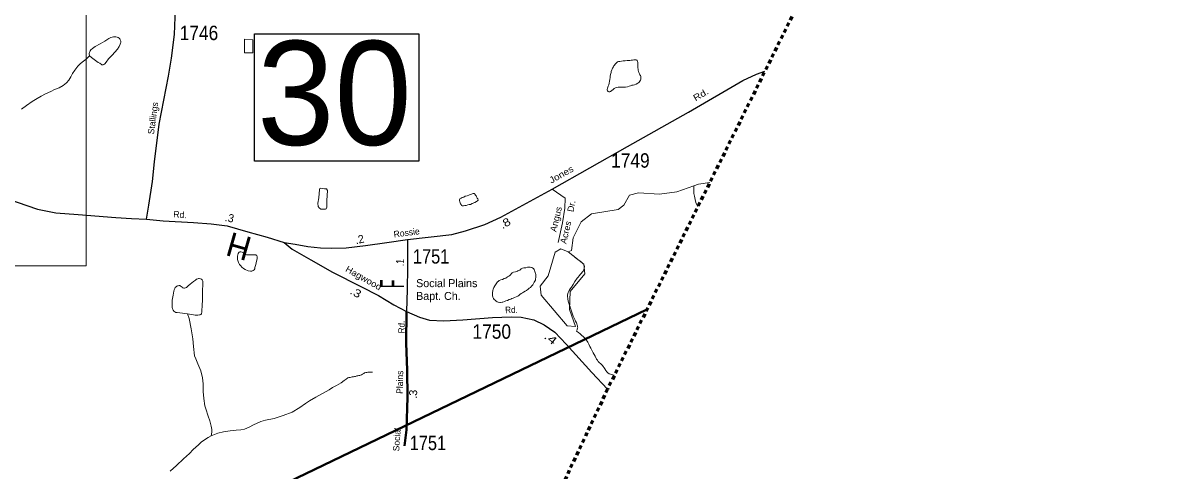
# Model space of a CAD drawing. Extents: x 649378 to 698944, y 229673 to 279958.
# Drawn here: x 676358 to 679955, y 232293 to 233692 of the extents above; entities that cross this region are included whole.
import ezdxf
from ezdxf.enums import TextEntityAlignment as Align

# ---------------------------------------------------------------- set-up
doc = ezdxf.new("R2010")
doc.units = 0
doc.header["$LTSCALE"] = 8
doc.linetypes.add('SHORT_DASHED', pattern=[2.7, 1.5, -1.2])
for name, color, linetype, lineweight in [('10', 7, 'Continuous', 40), ('11', 7, 'Continuous', 40), ('17', 7, 'Continuous', 40), ('22', 7, 'Continuous', 40), ('31', 7, 'Continuous', 53), ('32', 7, 'Continuous', 25), ('35', 7, 'Continuous', 13), ('52', 7, 'SHORT_DASHED', 60), ('56', 7, 'Continuous', 13), ('59', 7, 'Continuous', 13), ('60', 7, 'Continuous', 13), ('62', 7, 'Continuous', 13), ('63', 7, 'Continuous', 13)]:
    doc.layers.add(name, color=color, linetype=linetype, lineweight=lineweight)
doc.layers.add('8', color=7, linetype='Continuous')

msp = doc.modelspace()

# ---------------------------------------------------------------- linework, layer by layer
at = {"layer": '31', "lineweight": 25}
msp.add_lwpolyline([(677081.393, 233659.148), (677595.342, 233659.148), (677595.342, 233260.45), (677081.393, 233260.45)], close=True, dxfattribs=at)
at = {"layer": '32'}
for points in [[(676743.995, 233079.05), (676751.653, 233123.757), (676762.501, 233197.204), (676769.307, 233258.517), (676783.559, 233376.246), (676812.699, 233526.76), (676822.484, 233582.537), (676831.206, 233656.836), (676834.609, 233737.735), (676836.524, 233777.546), (676836.524, 233830.343), (676833.333, 233865.044), (676820.145, 233911.88), (676799.725, 233954.459), (676782.495, 234022.371), (676777.39, 234066.652), (676774.2, 234118.385), (676772.924, 234171.182), (676771.72, 234189.392)], [(677559.748, 233016.144), (677697.583, 233031.898), (677740.551, 233043.394), (677801.174, 233063.193), (677851.373, 233085.334), (678011.757, 233173.046), (678246.802, 233306.529), (678437.747, 233413.574), (678607.559, 233513.035), (678649.676, 233533.046), (678676.484, 233542.17)], [(675565.559, 233428.934), (675592.072, 233407.333), (675663.968, 233354.961), (675710.978, 233329.627), (675765.006, 233306.635), (675823.714, 233288.752), (675920.377, 233260.859), (676096.408, 233207.427), (676241.902, 233166.126), (676403.774, 233110.561), (676460.355, 233099.491), (676530.549, 233093.956), (676647.752, 233084.376), (676696.675, 233081.821), (676743.995, 233079.05)], [(676743.995, 233079.05), (676796.011, 233074.371), (676891.305, 233069.261), (676946.397, 233064.79), (676995.746, 233058.404), (677060.835, 233040.095), (677121.032, 233022.851), (677173.784, 233006.245)], [(677173.784, 233006.245), (677208.456, 233001.349), (677248.446, 232993.684), (677287.159, 232990.278), (677322.469, 232988.575), (677367.351, 232989.639), (677428.611, 232997.303), (677494.977, 233007.096), (677559.748, 233016.144)], [(677173.784, 233006.245), (677198.878, 232985.631), (677257.586, 232952.42), (677325.228, 232914.099), (677413.503, 232869.605), (677468.383, 232841.503), (677516.881, 232812.123), (677556.444, 232790.621)], [(677559.748, 233016.144), (677559.535, 232928.22), (677558.678, 232859.492), (677556.444, 232790.621)], [(677556.444, 232790.621), (677596.966, 232773.058), (677628.448, 232764.329), (677673.542, 232761.349), (677732.676, 232764.755), (677825.631, 232772.632), (677883.488, 232774.761), (677914.97, 232773.484), (677954.108, 232764.542), (677987.079, 232749.001), (678019.411, 232726.86), (678055.572, 232688.965), (678135.764, 232600.189), (678184.645, 232548.606)]]:
    msp.add_lwpolyline(points, dxfattribs=at)
at = {"layer": '32', "lineweight": 40}
msp.add_lwpolyline([(677556.444, 232790.621), (677555.275, 232692.372), (677558.679, 232607.607), (677559.104, 232523.042), (677556.126, 232420.853), (677550.596, 232370.874)], dxfattribs=at)
at = {"layer": '35'}
msp.add_lwpolyline([(678011.757, 233173.046), (678052.598, 233145.37), (678051.534, 233113.649), (678044.302, 233068.515), (678030.689, 233006.351)], dxfattribs=at)
at = {"layer": '52'}
msp.add_lwpolyline([(698943.708, 272531.769), (698573.715, 271814.001), (688490.195, 252882.288), (687450.488, 250949.657), (683389.981, 243108.571), (680150.258, 236519.338), (678184.645, 232548.606), (676832.8, 229673.2)], dxfattribs=at)
at = {"layer": '56', "lineweight": 40}
msp.add_lwpolyline([(678307.851, 232797.495), (676877.246, 232109.088), (676359.453, 231538.766)], dxfattribs=at)
at = {"layer": '59'}
for points in [[(678061.75, 232977.088), (678072.125, 232981.869), (678076.687, 233020.776), (678101.688, 233071.245), (678134.627, 233096.558), (678218.128, 233109.841), (678235.815, 233123.481), (678253.504, 233154.106), (678281.254, 233161.545), (678347.38, 233157.185), (678400.756, 233165.092), (678453.882, 233183.446)], [(678453.882, 233183.446), (678469.007, 233188.671), (678504.16, 233194.059)]]:
    msp.add_lwpolyline(points, dxfattribs=at)
at = {"layer": '60'}
msp.add_lwpolyline([(678061.75, 232977.088), (678038.937, 232986.556), (678021.249, 232976.916), (677998.998, 232902.399), (677973.998, 232869.915), (677976.747, 232841.867), (678058.747, 232746.195), (678083.998, 232743.664), (678066.06, 232797.04), (678067.874, 232852.977), (678113.312, 232909.041), (678110.562, 232939.088)], close=True, dxfattribs=at)
at = {"layer": '62'}
for points in [[(676565.562, 233589.469), (676572.25, 233585.25), (676580.875, 233578.641), (676592.438, 233569.594), (676598, 233566.531), (676602.875, 233562.953), (676604.688, 233562.297), (676606.562, 233561.781), (676608.375, 233561.75), (676610.125, 233562.344), (676613.312, 233564.844), (676617.5, 233569.766), (676625.25, 233580.719), (676636.812, 233592.453), (676653.188, 233610.75), (676658.688, 233618.812), (676661.5, 233626.672), (676662.875, 233629.188), (676663.25, 233631.61), (676663.25, 233634.078), (676663.312, 233635.797), (676662.125, 233639.438), (676660.125, 233643.203), (676658.375, 233644.953), (676655.312, 233646.781), (676652.25, 233647.985), (676648.562, 233649.156), (676644.938, 233649.078), (676641.312, 233649.141), (676637.062, 233648.422), (676632.188, 233647.172), (676626.125, 233644.141), (676613.875, 233635.469), (676598.75, 233627.5), (676583.688, 233619.516), (676575.125, 233612.766), (676569.625, 233608.406), (676567.812, 233605.953), (676566.625, 233602.922), (676565.5, 233599.875), (676564.812, 233597.375)], [(677050.125, 233641.562), (677075.75, 233639.922), (677076.688, 233599.719), (677050.5, 233599.469)], [(678223.438, 233572.625), (678221.625, 233572.531), (678218.5, 233571.875), (678216.75, 233571.281), (678215.625, 233570.703), (678213.688, 233569.391), (678211.938, 233567.547), (678210.75, 233566.375), (678208.25, 233563.906), (678206.438, 233560.844), (678204.75, 233558.375), (678202.938, 233555.312), (678200.562, 233551.094), (678199.375, 233548.562), (678198.062, 233546.156), (678196.312, 233541.219), (678195.688, 233538.235), (678194.562, 233534.562), (678193.312, 233527.828), (678192.812, 233521.719), (678192.188, 233516.266), (678191.125, 233510.735), (678189.375, 233504.078), (678188.125, 233499.812), (678186.25, 233494.891), (678185.125, 233491.844), (678184.438, 233489.36), (678183.312, 233485.078), (678183.312, 233482.719), (678184.062, 233480.875), (678185.125, 233479.61), (678186.5, 233478.406), (678189, 233477.781), (678191.375, 233477.188), (678193.812, 233478.547), (678198.062, 233481.61), (678202.25, 233485.188), (678205.812, 233487.735), (678211.875, 233490.781), (678217.375, 233492.047), (678223, 233492.078), (678228.438, 233492.11), (678234.5, 233492.188), (678240.625, 233492.25), (678246.688, 233492.938), (678252.125, 233495.328), (678256.375, 233496.672), (678260.625, 233497.891), (678264.875, 233498.61), (678269.188, 233499.812), (678274.562, 233501.719), (678278.875, 233504.781), (678281.875, 233506.547), (678283.75, 233507.875), (678285.625, 233510.312), (678287.25, 233513.406), (678288.438, 233515.812), (678289.125, 233518.188), (678288.438, 233521.266), (678288.438, 233524.344), (678288.5, 233526.812), (678287.188, 233528.61), (678285.938, 233531.031), (678284.125, 233534.031), (678282.25, 233537.656), (678281, 233541.922), (678280.375, 233544.36), (678279.812, 233548.656), (678279.625, 233552.266), (678279.688, 233556.578), (678279, 233560.266), (678279, 233562.625), (678278.938, 233566.953), (678278.938, 233569.312), (678278.312, 233573), (678277.625, 233575.438), (678276.562, 233576.594), (678274.062, 233577.219), (678270.938, 233577.188), (678266.812, 233577.203), (678263.062, 233576.531), (678258.812, 233575.938), (678253.875, 233575.812), (678246, 233575.141), (678239.938, 233574.578), (678233.875, 233573.891), (678228.312, 233573.235)], [(677282.062, 233146.469), (677284.938, 233172.125), (677285, 233173.969), (677288.625, 233176.391), (677293.5, 233175.281), (677300.25, 233174.641), (677303.875, 233174.703), (677306.875, 233174.125), (677309.5, 233168.656), (677307.812, 233137.516), (677307.188, 233116.828), (677305, 233111.969), (677303.062, 233111.281), (677295.812, 233111.266), (677288.375, 233111.266), (677283.562, 233114.844), (677279.875, 233119.11), (677279.75, 233130)], [(677746.125, 233152.438), (677740, 233151.266), (677735.188, 233148.781), (677730.812, 233146.844), (677727.25, 233145.656), (677724.875, 233144.406), (677723, 233142.578), (677722.438, 233140.078), (677722.438, 233137.719), (677723.125, 233134.031), (677725.5, 233127.375), (677726.812, 233124.953), (677728.688, 233122.438), (677730.438, 233121.297), (677734.062, 233121.25), (677739.125, 233121.969), (677742.688, 233122.547), (677747.625, 233123.906), (677751.812, 233125.125), (677755.938, 233125.735), (677761.562, 233128.235), (677764.625, 233129.5), (677767, 233130.75), (677770.062, 233131.891), (677775.5, 233135.031), (677777.875, 233136.891), (677779.75, 233138.094), (677780.375, 233139.36), (677779, 233143.031), (677777.188, 233145.406), (677775.375, 233149.016), (677773.562, 233152.141), (677771.625, 233154.531), (677770.375, 233158.172), (677769.188, 233159.36), (677767.312, 233160), (677764.25, 233159.36), (677761.812, 233158.735), (677759.438, 233157.485), (677755.812, 233156.172), (677751, 233154.312)], [(677079.812, 232968.422), (677076.812, 232968.375), (677071.875, 232968.375), (677064, 232968.328), (677059.062, 232967.719), (677056.625, 232967.719), (677054.188, 232968.812), (677051.812, 232970.672), (677046.812, 232974.266), (677042.562, 232976.641), (677038.875, 232977.938), (677036.438, 232977.812), (677035.25, 232977.235), (677033.5, 232976.641), (677032.125, 232975.375), (677030.438, 232972.281), (677029.25, 232968.141), (677028.625, 232963.781), (677028.625, 232958.344), (677028.688, 232953.375), (677031.75, 232943.766), (677034.875, 232937.61), (677038.625, 232933.469), (677042.25, 232929.812), (677046.625, 232925.578), (677052.062, 232922.531), (677061.875, 232918.328), (677068.688, 232917.172), (677071.062, 232916.578), (677073.438, 232917.188), (677075.25, 232917.797), (677077, 232919.016), (677080.125, 232921.5), (677081.938, 232924.562), (677082.562, 232928.188), (677085.625, 232937.985), (677087.875, 232947.781), (677089.625, 232955.062), (677090.25, 232958.188), (677090.125, 232960.547), (677090.188, 232963.016), (677088.875, 232964.812), (677088.312, 232966.016), (677087.125, 232967.312), (677085.25, 232967.844), (677081.625, 232968.391)], [(677896.688, 232915.438), (677890.562, 232913.516), (677887, 232911.703), (677883.938, 232908.594), (677882.062, 232906.141), (677879.75, 232903.781), (677876.062, 232901.235), (677872.438, 232898.828), (677866.312, 232895.656), (677861.5, 232893.797), (677856.062, 232891.406), (677851.188, 232889.547), (677846.312, 232887.547), (677842.688, 232885.141), (677840.312, 232883.266), (677838.5, 232880.828), (677834.25, 232874.047), (677832.438, 232871.11), (677829.5, 232865.625), (677827.125, 232860.656), (677825.875, 232856.391), (677824.75, 232849.641), (677824.688, 232845.438), (677825.438, 232840.516), (677826.062, 232835.719), (677827.938, 232831.36), (677830.375, 232829), (677833.5, 232826.562), (677836.438, 232823.516), (677839.562, 232821.188), (677843.25, 232819.891), (677847.562, 232819.36), (677850, 232819.36), (677854.938, 232819.985), (677857.75, 232820.672), (677862.125, 232821.985), (677866.938, 232823.86), (677871.938, 232825.703), (677877.25, 232828.11), (677882.062, 232829.985), (677885.75, 232831.891), (677889.5, 232833.062), (677893.688, 232835.031), (677899.188, 232836.922), (677904.625, 232839.312), (677907.688, 232841.203), (677910.688, 232843.719), (677914.938, 232846.781), (677918.562, 232849.203), (677922.25, 232851.625), (677927.062, 232854.11), (677931.375, 232856.672), (677936.188, 232860.875), (677939.688, 232864.062), (677943.375, 232866.485), (677947.062, 232870.125), (677949.438, 232872.61), (677951.25, 232874.438), (677952.5, 232876.235), (677953.688, 232878.766), (677955.438, 232882.453), (677957.25, 232885.516), (677959.188, 232889.188), (677959.625, 232892.828), (677960.875, 232897.719), (677960.75, 232903.172), (677960.125, 232907.469), (677959.5, 232909.906), (677958.875, 232912.36), (677957.688, 232915.875), (677956.875, 232918.969), (677955.75, 232920.75), (677955.125, 232922.562), (677953.375, 232925.062), (677951.438, 232926.828), (677947.75, 232928.625), (677942.938, 232929.235), (677939.125, 232929.188), (677935, 232929.188), (677928.938, 232927.875), (677923.438, 232927.235), (677919.188, 232926.641), (677916.75, 232925.391), (677914.875, 232924.188), (677913, 232922.25), (677910.125, 232920.469), (677907.688, 232919.219), (677904.625, 232917.953), (677902.875, 232917.36)], [(676871.562, 232784.219), (676878.75, 232782.391), (676886.062, 232781.281), (676895.875, 232779.438), (676900.188, 232779.531), (676904.438, 232779.5), (676909.312, 232780.125), (676911.75, 232780.75), (676914.062, 232782.016), (676915.312, 232783.922), (676915.938, 232785.672), (676916.5, 232788.188), (676916.438, 232792.406), (676918.188, 232810.688), (676918.75, 232825.938), (676918.562, 232842.406), (676919.062, 232858.891), (676919.625, 232872.922), (676920.25, 232881.36), (676920.125, 232883.844), (676919.5, 232886.281), (676918.875, 232888.11), (676917.625, 232889.906), (676915.875, 232892.406), (676912.688, 232893.5), (676909, 232894.172), (676906.688, 232894.031), (676904.25, 232892.906), (676900.562, 232891.61), (676896.938, 232889.203), (676890.875, 232884.922), (676880.625, 232876.828), (676874.562, 232870.688), (676870.938, 232867.656), (676868.438, 232865.812), (676865.375, 232864.531), (676862.938, 232863.922), (676860.438, 232863.922), (676858.625, 232864.562), (676856.875, 232865.078), (676855, 232866.969), (676852.562, 232869.312), (676849.625, 232871.125), (676848.312, 232871.812), (676845.875, 232871.812), (676843.375, 232871.688), (676840.938, 232871.062), (676838.5, 232869.828), (676836.125, 232868.578), (676834.938, 232866.781), (676833.688, 232865.61), (676832.625, 232863.172), (676830.75, 232858.875), (676829.5, 232854.61), (676827.188, 232842.36), (676824.188, 232826.485), (676823.688, 232817.906), (676823.812, 232808.86), (676824.375, 232803.344), (676825, 232799.656), (676825.688, 232797.203), (676826.938, 232794.797), (676829.375, 232792.438), (676832.375, 232790.016), (676836.062, 232788.219), (676840.25, 232787.594), (676856.188, 232785.922), (676864.125, 232784.719)]]:
    msp.add_lwpolyline(points, close=True, dxfattribs=at)
for points in [[(676565.562, 233589.469), (676555.25, 233579.656), (676546.75, 233572.906), (676537.75, 233566.11), (676529.812, 233557.531), (676519.5, 233545.25), (676512.875, 233534.25), (676507.5, 233523.938), (676500.812, 233514.062), (676493.562, 233505.516), (676483.812, 233497.469), (676470.562, 233490.078), (676456.562, 233484.516), (676445, 233478.969), (676428.625, 233471.547), (676414.688, 233464.141), (676401.938, 233456.156), (676386.188, 233446.922), (676368.562, 233434.625), (676353.375, 233423.562)], [(678467.11, 233119.213), (678462.938, 233126.578), (678461, 233131.453), (678457.938, 233141.172), (678456.062, 233151.61), (678454.625, 233159.485), (678454.062, 233166.75), (678453.938, 233175.297), (678453.882, 233183.446)], [(678087.688, 232729.938), (678088.312, 232731.219), (678089.625, 232733.61), (678090, 232736.031), (678090.688, 232738.516), (678091.375, 232740.891), (678091.25, 232743.375), (678090.625, 232745.828), (678090, 232748.266), (678088.875, 232752.516), (678087.562, 232755.562), (678085, 232760.391), (678083.688, 232763.438), (678081.25, 232768.25), (678077.5, 232776.735), (678073.812, 232785.828), (678070.812, 232795.562), (678068.875, 232801.047), (678067.625, 232805.312), (678065.688, 232810.797), (678063.312, 232817.469), (678061.875, 232822.985), (678060.062, 232830.812), (678059.312, 232838.828), (678059.375, 232843.031), (678061.125, 232850.422), (678064.25, 232856.516), (678067.75, 232862.047), (678071.875, 232867.485), (678076.688, 232875.531), (678082.75, 232885.25), (678089.938, 232895.047), (678092.5, 232898.735), (678095.438, 232902.5), (678099.625, 232907.422), (678102.75, 232910.422), (678105.688, 232914.062), (678108.125, 232916.531), (678110.5, 232922.11), (678111.75, 232926.375), (678112.25, 232931.86), (678111.625, 232934.297), (678110.375, 232938.578), (678108.5, 232940.344), (678105.5, 232943.391), (678102.375, 232945.719), (678098.75, 232948.735), (678094.438, 232951.735), (678088.938, 232956.031), (678083.438, 232960.203), (678079.125, 232963.812), (678071.688, 232969.266), (678069.812, 232971.156)], [(676871.562, 232784.219), (676877.062, 232768.922), (676883.312, 232736.688), (676888.562, 232705.11), (676891.062, 232681.985), (676894.25, 232652.078), (676898.062, 232642.985), (676904.812, 232627.735), (676914, 232605.938), (676918.562, 232583.375), (676921.125, 232564.562), (676920.625, 232541.391), (676922.562, 232518.844), (676926.375, 232495.766), (676929.5, 232486.641), (676937.062, 232464.11), (676942, 232449.516), (676946.375, 232433.031), (676947.688, 232422.078), (676947.688, 232413.547), (676946.5, 232402.594)], [(678205.808, 232591.357), (678204, 232591.953), (678197.938, 232593.735), (678193.625, 232594.891), (678190, 232596.672), (678185.625, 232599.062), (678182.625, 232602.11), (678179.562, 232606.406), (678175.812, 232611.797), (678174, 232614.906), (678170.812, 232619.094), (678168.438, 232622.047), (678163.375, 232627.516), (678158.562, 232631.203), (678155.562, 232634.266), (678153.062, 232638.469), (678150.562, 232642.062), (678145.562, 232651.219), (678139.5, 232662.031), (678135.062, 232670.61), (678131.938, 232676.656), (678129.625, 232682.078), (678126.438, 232688.86), (678122.688, 232694.86), (678120.812, 232698.485), (678117.75, 232702.781), (678115.312, 232705.75), (678109.188, 232711.86), (678103.625, 232716.656), (678098.75, 232720.86), (678093.75, 232725.078), (678087.688, 232729.938)], [(677450.062, 232601.672), (677443.5, 232600.938), (677440.375, 232600.906), (677436.062, 232600.938), (677432.438, 232600.875), (677429.375, 232600.219), (677425.125, 232599), (677422.875, 232597.735), (677418.438, 232595.312), (677415.562, 232593.406), (677412.375, 232591.656), (677410.062, 232591.516), (677407, 232590.985), (677403.875, 232590.344), (677401.562, 232589.703), (677397.188, 232588.391), (677393.625, 232587.812), (677391.188, 232587.188), (677386.25, 232586.453), (677383.188, 232585.922), (677380.25, 232585.266), (677376.5, 232584.594)], [(677376.5, 232584.594), (677373.438, 232583.312), (677367.375, 232579.656), (677361.375, 232575.375), (677351.75, 232568.047), (677344.562, 232563.703), (677337.25, 232559.485), (677325.188, 232553.266), (677314.312, 232546.5), (677293.625, 232534.781), (677273, 232523.062), (677253.562, 232512.016), (677240.812, 232503.938), (677223.312, 232490.5), (677199.562, 232476.281), (677170.938, 232466.266), (677142.438, 232456.953), (677116.25, 232451.891), (677101.625, 232447.547), (677078.625, 232437.047), (677065.25, 232429.672), (677049.938, 232423.438), (677039, 232421.516), (677024.438, 232420.25), (677005.062, 232418.235), (676984.188, 232415.078), (676966.625, 232410.688), (676946.5, 232402.594)], [(676946.5, 232402.594), (676936.25, 232397.094), (676924.75, 232390.297), (676914.375, 232382.969), (676905.938, 232374.344), (676890.25, 232359.641), (676878.75, 232347.297), (676859.312, 232330.078), (676838.062, 232309.906), (676818.125, 232292.016)]]:
    msp.add_lwpolyline(points, dxfattribs=at)
at = {"layer": '63'}
msp.add_lwpolyline([(675094.23, 232933.835), (676555.106, 232933.835), (676555.106, 234633.267), (675094.23, 234633.267)], close=True, dxfattribs=at)

# ---------------------------------------------------------------- texts
at = {"layer": '10'}
msp.add_text('Dr.', height=20, rotation=80.318, dxfattribs=at).set_placement((678081.235, 233118.495), align=Align.CENTER)
at = {"layer": '10', "width": 1.05}
for s, p in [('Angus', (678033.29, 233077.17)), ('Acres', (678063.637, 233036.144))]:
    msp.add_text(s, height=20, rotation=77.015, dxfattribs=at).set_placement(p, align=Align.CENTER)
at = {"layer": '11'}
for s, rotation, width, p in [('Rd.', 29.784, 1.2, (678481.129, 233460.063)), ('Jones', 29.401, 1.15, (678044.853, 233210.558)), ('Hagwood', 330.407, 1.1, (677417.537, 232887.08)), ('Rd.', 1.678, 0.95, (677884.694, 232786.253)), ('Rd.', 89.244, 0.95, (677550.868, 232742.359))]:
    msp.add_text(s, height=20, rotation=rotation, dxfattribs=dict(at, width=width)).set_placement(p, align=Align.CENTER)
for s, rotation, p in [('Stallings', 82.166, (676774.039, 233393.749)), ('Rd.', 355.248, (676847.929, 233084.094)), ('Rossie', 7.228, (677557.963, 233027.428)), ('Plains', 88.89, (677545.47, 232569.866)), ('Social', 86.109, (677536.026, 232389.863))]:
    msp.add_text(s, height=20, rotation=rotation, dxfattribs=at).set_placement(p, align=Align.CENTER)
at = {"layer": '17'}
for s, rotation, p in [('.3', 348.242, (677000.94, 233071.364)), ('.2', 12.551, (677412.347, 233004.228)), ('.3', 88.223, (677589.488, 232532.062))]:
    msp.add_text(s, height=25, rotation=rotation, dxfattribs=at).set_placement(p, align=Align.CENTER)
for s, rotation, width, p in [('.8', 29.402, 1.2, (677870.383, 233056.154)), ('.1', 89.101, 0.8, (677548.744, 232943.814)), ('.3', 331.495, 1.2, (677391.957, 232839.595)), ('.4', 321.313, 1.4, (677999.261, 232697.073))]:
    msp.add_text(s, height=25, rotation=rotation, dxfattribs=dict(at, width=width)).set_placement(p, align=Align.CENTER)
at = {"layer": '22'}
msp.add_text('H', height=75, rotation=164.063, dxfattribs=at).set_placement((677042.838, 233030.351), align=Align.CENTER)
at = {"layer": '22', "width": 0.45}
msp.add_text('F', height=75, rotation=90, dxfattribs=at).set_placement((677548.708, 232877.253), align=Align.CENTER)
at = {"layer": '22'}
for s, p in [('Social Plains', (677586.5, 232867.063)), ('Bapt. Ch.', (677586.5, 232827.063))]:
    msp.add_text(s, height=25, dxfattribs=at).set_placement(p)
at = {"layer": '31'}
msp.add_text('30', height=325, dxfattribs=at).set_placement((677089.474, 233311.493))
at = {"layer": '8'}
for s, width, p in [('1746', 0.9, (676907.866, 233639.085)), ('1749', 0.9, (678256.024, 233240.383)), ('1751', 0.85, (677633.289, 232940.734)), ('1750', 0.9, (677822.84, 232705.868)), ('1751', 0.85, (677623.277, 232357.848))]:
    msp.add_text(s, height=45, dxfattribs=dict(at, width=width)).set_placement(p, align=Align.CENTER)

doc.saveas('drawing.dxf')
